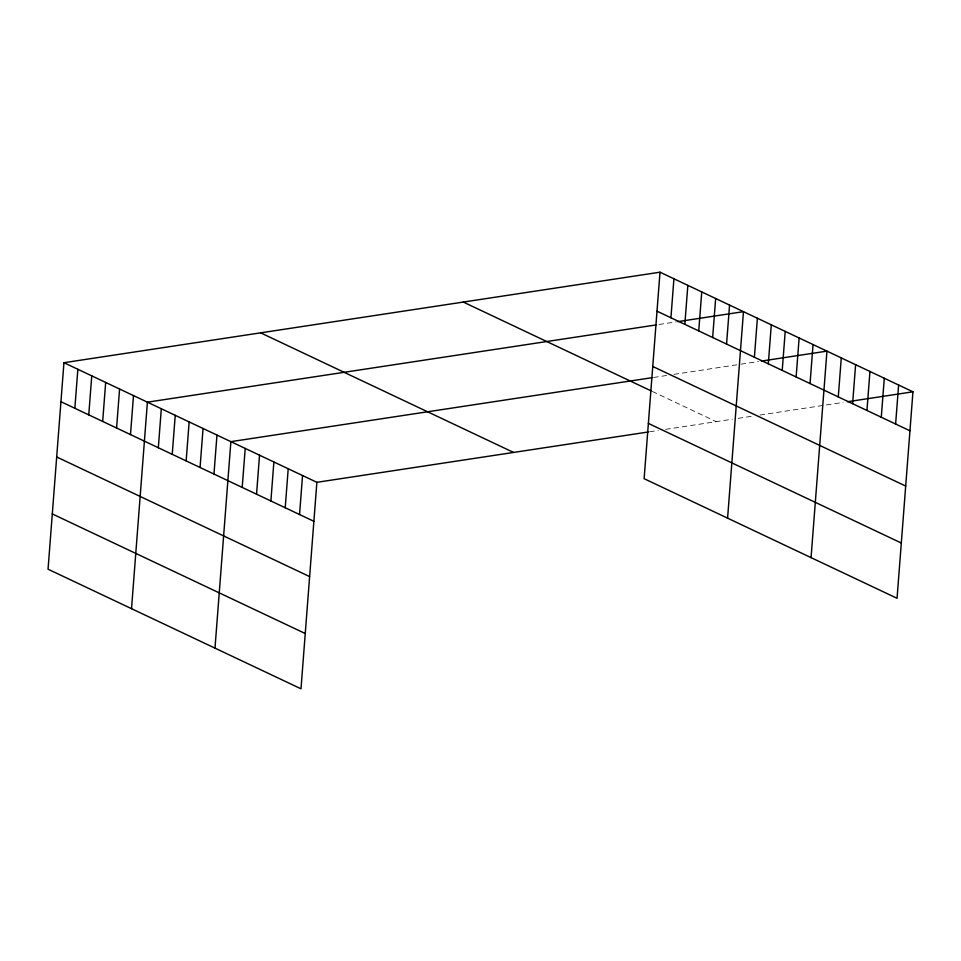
<?xml version="1.0" encoding="UTF-8"?>
<svg xmlns="http://www.w3.org/2000/svg" width="961" height="961" viewBox="0 0 961 961"><rect width="100%" height="100%" fill="white"/><g stroke="black" fill="none" stroke-linecap="round" stroke-linejoin="round"><path stroke-width="0.72" stroke-dasharray="4.8 3.6" d="M658.97 324.494L676.46 321.839M653.564 377.457L666.67 375.475M673.961 374.37L738.072 364.627M740.979 364.183L758.469 361.528M649.66 431.777L658.345 430.456M665.577 429.363L732.27 419.236M738.108 418.347L752.679 416.137M759.959 415.032L843.013 402.419M652.399 391.475L716.245 421.663"/><path stroke-width="1.44" d="M63.943 362.705L48.05 569.2L300.997 688.809L316.878 482.314L63.943 362.705L660.003 272.191L912.95 391.8L897.057 598.295L644.122 478.686L660.003 272.191M74.85 408.281L77.853 369.288M88.76 414.852L91.763 375.871M102.671 421.435L105.674 382.442M116.581 428.017L119.584 389.025M130.492 434.588L133.495 395.596M131.525 608.673L147.405 402.178L656.051 324.938M158.325 447.742L161.316 408.761M172.235 454.325L175.238 415.332M186.146 460.908L189.149 421.915M200.056 467.478L203.059 428.486M213.967 474.061L216.97 435.069M214.988 648.134L230.88 441.652L652.099 377.685M242.208 487.419L245.211 448.427M256.551 494.194L259.542 455.202M270.882 500.969L273.885 461.977M285.213 507.744L288.216 468.752M299.544 514.519L302.547 475.539M670.922 317.767L673.925 278.774M684.833 324.35L687.836 285.357M698.743 330.92L701.746 291.928M712.654 337.503L715.657 298.511M726.564 344.074L729.567 305.081M727.585 518.159L743.478 311.664L677.913 321.623M754.385 357.24L757.388 318.247M768.307 363.811L771.299 324.818M782.218 370.393L785.209 331.401M796.128 376.964L799.132 337.972M810.039 383.547L813.042 344.555M811.06 557.632L826.953 351.137L761.376 361.084M838.28 396.905L841.283 357.912M852.611 403.68L855.614 364.687M866.954 410.455L869.945 371.463M881.285 417.23L884.288 378.238M895.616 424.005L898.619 385.025M316.878 482.314L648.207 431.994M847.386 401.758L912.95 391.8M657.012 311.184L909.947 430.792M652.759 366.465L905.694 486.062M463.31 302.066L651.09 390.863M648.375 423.417L901.31 543.013M260.647 332.842L513.582 452.439M60.939 401.698L313.887 521.306M56.687 456.98L309.622 576.576M52.302 513.931L305.25 633.527"/></g></svg>
